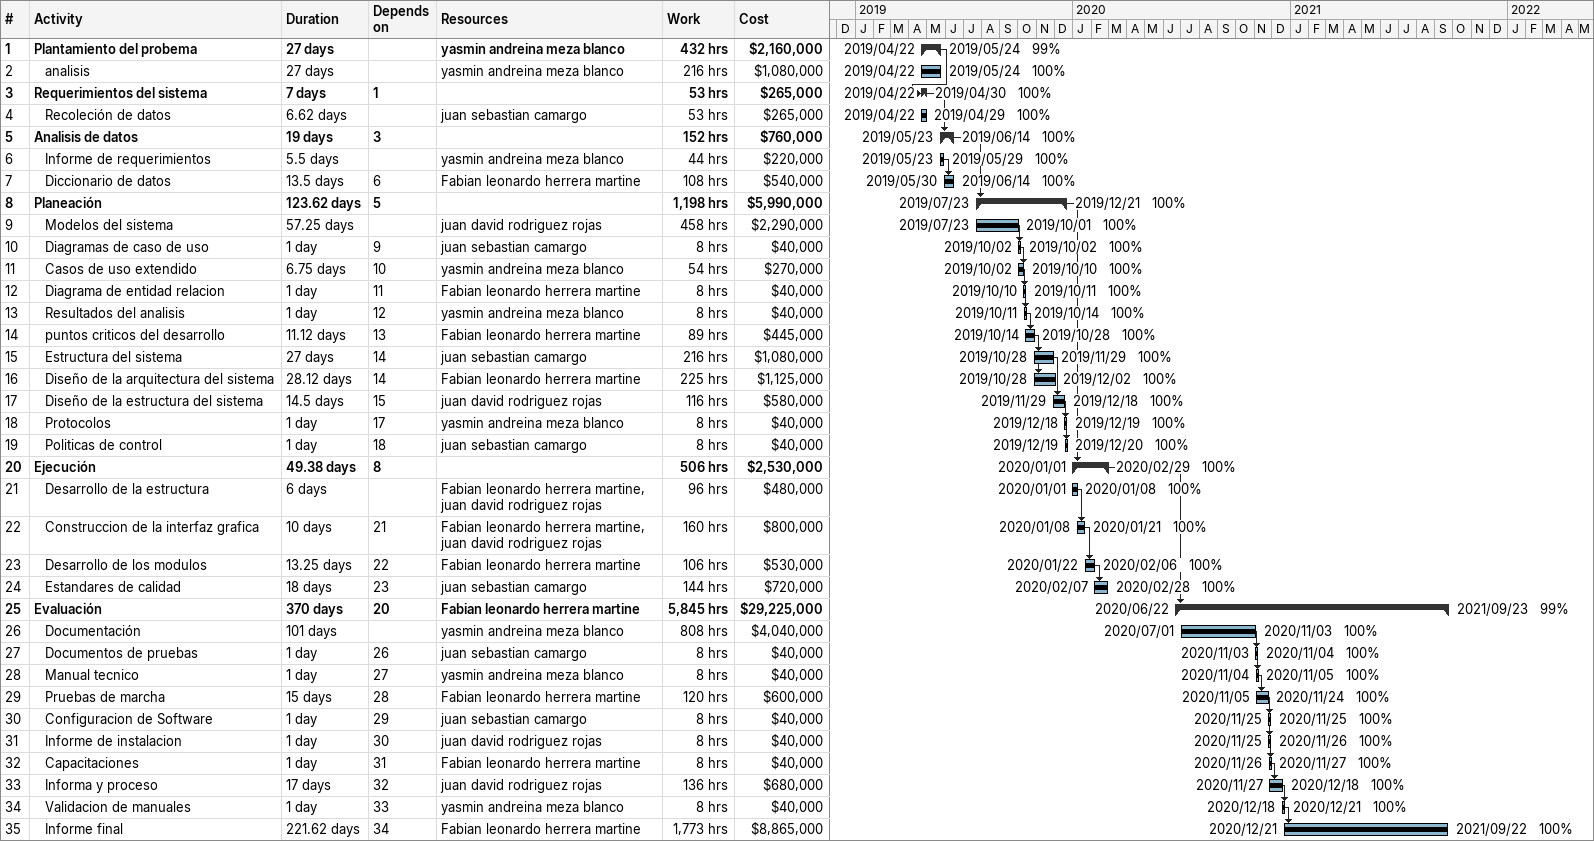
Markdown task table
| ID | Level | Task | Duration | Start | Finish | Predecessors | Resources | % complete | Work (h) | Cost ($) |
|---|---|---|---|---|---|---|---|---|---|---|
| 1 | 1 | **Plantamiento del probema** | 27d | 2019-04-22 | 2019-05-24 |  | yasmin andreina meza blanco | 99 | 432 | 2160000 |
| 2 | 2 | analisis | 27d | 2019-04-22 | 2019-05-24 |  | yasmin andreina meza blanco | 100 | 216 | 1080000 |
| 3 | 1 | **Requerimientos del sistema** | 7d | 2019-04-22 | 2019-04-30 | 1 |  | 100 | 53 | 265000 |
| 4 | 2 | Recoleción de datos | 6.62d | 2019-04-22 | 2019-04-29 |  | juan sebastian camargo | 100 | 53 | 265000 |
| 5 | 1 | **Analisis de datos** | 19d | 2019-05-23 | 2019-06-14 | 3 |  | 100 | 152 | 760000 |
| 6 | 2 | Informe de requerimientos | 5.5d | 2019-05-23 | 2019-05-29 |  | yasmin andreina meza blanco | 100 | 44 | 220000 |
| 7 | 2 | Diccionario de datos | 13.5d | 2019-05-30 | 2019-06-14 | 6 | Fabian leonardo herrera martine | 100 | 108 | 540000 |
| 8 | 1 | **Planeación** | 123.62d | 2019-07-23 | 2019-12-21 | 5 |  | 100 | 1198 | 5990000 |
| 9 | 2 | Modelos del sistema | 57.25d | 2019-07-23 | 2019-10-01 |  | juan david rodriguez rojas | 100 | 458 | 2290000 |
| 10 | 2 | Diagramas de caso de uso | 1d | 2019-10-02 | 2019-10-02 | 9 | juan sebastian camargo | 100 | 8 | 40000 |
| 11 | 2 | Casos de uso extendido | 6.75d | 2019-10-02 | 2019-10-10 | 10 | yasmin andreina meza blanco | 100 | 54 | 270000 |
| 12 | 2 | Diagrama de entidad relacion | 1d | 2019-10-10 | 2019-10-11 | 11 | Fabian leonardo herrera martine | 100 | 8 | 40000 |
| 13 | 2 | Resultados del analisis | 1d | 2019-10-11 | 2019-10-14 | 12 | yasmin andreina meza blanco | 100 | 8 | 40000 |
| 14 | 2 | puntos criticos del desarrollo | 11.12d | 2019-10-14 | 2019-10-28 | 13 | Fabian leonardo herrera martine | 100 | 89 | 445000 |
| 15 | 2 | Estructura del sistema | 27d | 2019-10-28 | 2019-11-29 | 14 | juan sebastian camargo | 100 | 216 | 1080000 |
| 16 | 2 | Diseño de la arquitectura del sistema | 28.12d | 2019-10-28 | 2019-12-02 | 14 | Fabian leonardo herrera martine | 100 | 225 | 1125000 |
| 17 | 2 | Diseño de la estructura del sistema | 14.5d | 2019-11-29 | 2019-12-18 | 15 | juan david rodriguez rojas | 100 | 116 | 580000 |
| 18 | 2 | Protocolos | 1d | 2019-12-18 | 2019-12-19 | 17 | yasmin andreina meza blanco | 100 | 8 | 40000 |
| 19 | 2 | Politicas de control | 1d | 2019-12-19 | 2019-12-20 | 18 | juan sebastian camargo | 100 | 8 | 40000 |
| 20 | 1 | **Ejecución** | 49.38d | 2020-01-01 | 2020-02-29 | 8 |  | 100 | 506 | 2530000 |
| 21 | 2 | Desarrollo de la estructura | 6d | 2020-01-01 | 2020-01-08 |  | Fabian leonardo herrera martine, juan david rodriguez rojas | 100 | 96 | 480000 |
| 22 | 2 | Construccion de la interfaz grafica | 10d | 2020-01-08 | 2020-01-21 | 21 | Fabian leonardo herrera martine, juan david rodriguez rojas | 100 | 160 | 800000 |
| 23 | 2 | Desarrollo de los modulos | 13.25d | 2020-01-22 | 2020-02-06 | 22 | Fabian leonardo herrera martine | 100 | 106 | 530000 |
| 24 | 2 | Estandares de calidad | 18d | 2020-02-07 | 2020-02-28 | 23 | juan sebastian camargo | 100 | 144 | 720000 |
| 25 | 1 | **Evaluación** | 370d | 2020-06-22 | 2021-09-23 | 20 | Fabian leonardo herrera martine | 99 | 5845 | 29225000 |
| 26 | 2 | Documentación | 101d | 2020-07-01 | 2020-11-03 |  | yasmin andreina meza blanco | 100 | 808 | 4040000 |
| 27 | 2 | Documentos de pruebas | 1d | 2020-11-03 | 2020-11-04 | 26 | juan sebastian camargo | 100 | 8 | 40000 |
| 28 | 2 | Manual tecnico | 1d | 2020-11-04 | 2020-11-05 | 27 | yasmin andreina meza blanco | 100 | 8 | 40000 |
| 29 | 2 | Pruebas de marcha | 15d | 2020-11-05 | 2020-11-24 | 28 | Fabian leonardo herrera martine | 100 | 120 | 600000 |
| 30 | 2 | Configuracion de Software | 1d | 2020-11-25 | 2020-11-25 | 29 | juan sebastian camargo | 100 | 8 | 40000 |
| 31 | 2 | Informe de instalacion | 1d | 2020-11-25 | 2020-11-26 | 30 | juan david rodriguez rojas | 100 | 8 | 40000 |
| 32 | 2 | Capacitaciones | 1d | 2020-11-26 | 2020-11-27 | 31 | Fabian leonardo herrera martine | 100 | 8 | 40000 |
| 33 | 2 | Informa y proceso | 17d | 2020-11-27 | 2020-12-18 | 32 | juan david rodriguez rojas | 100 | 136 | 680000 |
| 34 | 2 | Validacion de manuales | 1d | 2020-12-18 | 2020-12-21 | 33 | yasmin andreina meza blanco | 100 | 8 | 40000 |
| 35 | 2 | Informe final | 221.62d | 2020-12-21 | 2021-09-22 | 34 | Fabian leonardo herrera martine | 100 | 1773 | 8865000 |
